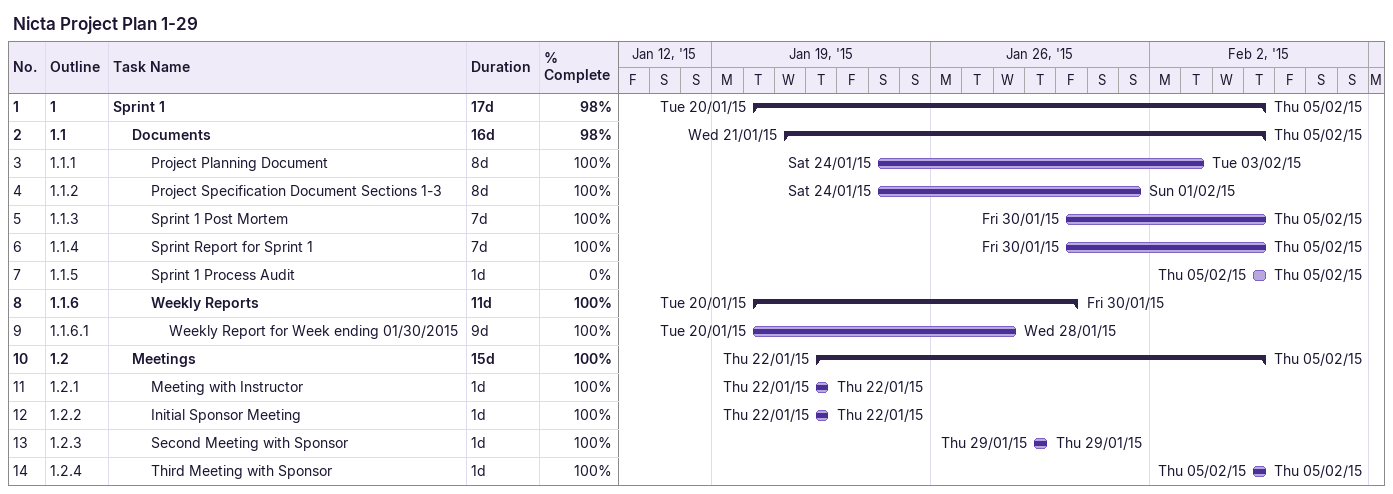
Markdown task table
Nicta Project Plan 1-29

| ID | WBS | Task | Duration | Start | Finish | % complete |
|---|---|---|---|---|---|---|
| 1 | 1 | **Sprint 1** | 17d | 2015-01-20 | 2015-02-05 | 98 |
| 2 | 1.1 | **Documents** | 16d | 2015-01-21 | 2015-02-05 | 98 |
| 3 | 1.1.1 | Project Planning Document | 8d | 2015-01-24 | 2015-02-03 | 100 |
| 4 | 1.1.2 | Project Specification Document Sections 1-3 | 8d | 2015-01-24 | 2015-02-01 | 100 |
| 5 | 1.1.3 | Sprint 1 Post Mortem | 7d | 2015-01-30 | 2015-02-05 | 100 |
| 6 | 1.1.4 | Sprint Report for Sprint 1 | 7d | 2015-01-30 | 2015-02-05 | 100 |
| 7 | 1.1.5 | Sprint 1 Process Audit | 1d | 2015-02-05 | 2015-02-05 | 0 |
| 8 | 1.1.6 | **Weekly Reports** | 11d | 2015-01-20 | 2015-01-30 | 100 |
| 9 | 1.1.6.1 | Weekly Report for Week ending 01/30/2015 | 9d | 2015-01-20 | 2015-01-28 | 100 |
| 10 | 1.2 | **Meetings** | 15d | 2015-01-22 | 2015-02-05 | 100 |
| 11 | 1.2.1 | Meeting with Instructor | 1d | 2015-01-22 | 2015-01-22 | 100 |
| 12 | 1.2.2 | Initial Sponsor Meeting | 1d | 2015-01-22 | 2015-01-22 | 100 |
| 13 | 1.2.3 | Second Meeting with Sponsor | 1d | 2015-01-29 | 2015-01-29 | 100 |
| 14 | 1.2.4 | Third Meeting with Sponsor | 1d | 2015-02-05 | 2015-02-05 | 100 |
